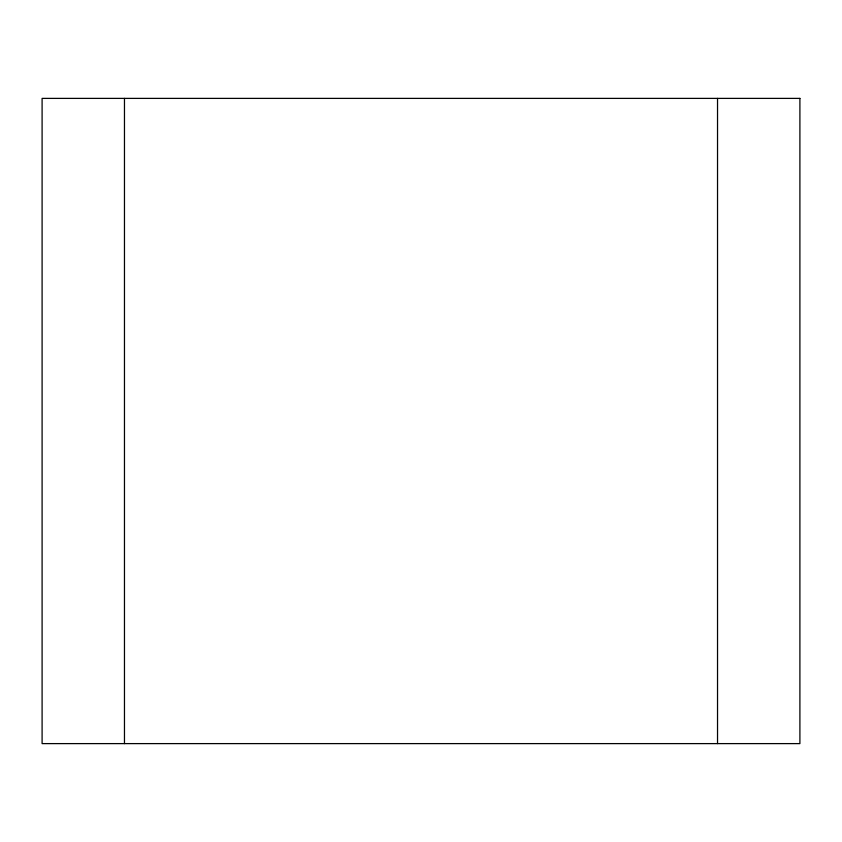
<?xml version="1.0" encoding="UTF-8"?>
<svg xmlns="http://www.w3.org/2000/svg" width="842" height="842" viewBox="0 0 842 842"><rect width="100%" height="100%" fill="white"/><g stroke="black" fill="none" stroke-linecap="round" stroke-linejoin="round"><path stroke-width="1.26" d="M717.531 98.388L717.531 743.612M124.469 98.388L124.469 743.612M799.9 98.388L42.1 98.388L42.1 743.612L799.9 743.612L799.9 98.388"/></g></svg>
